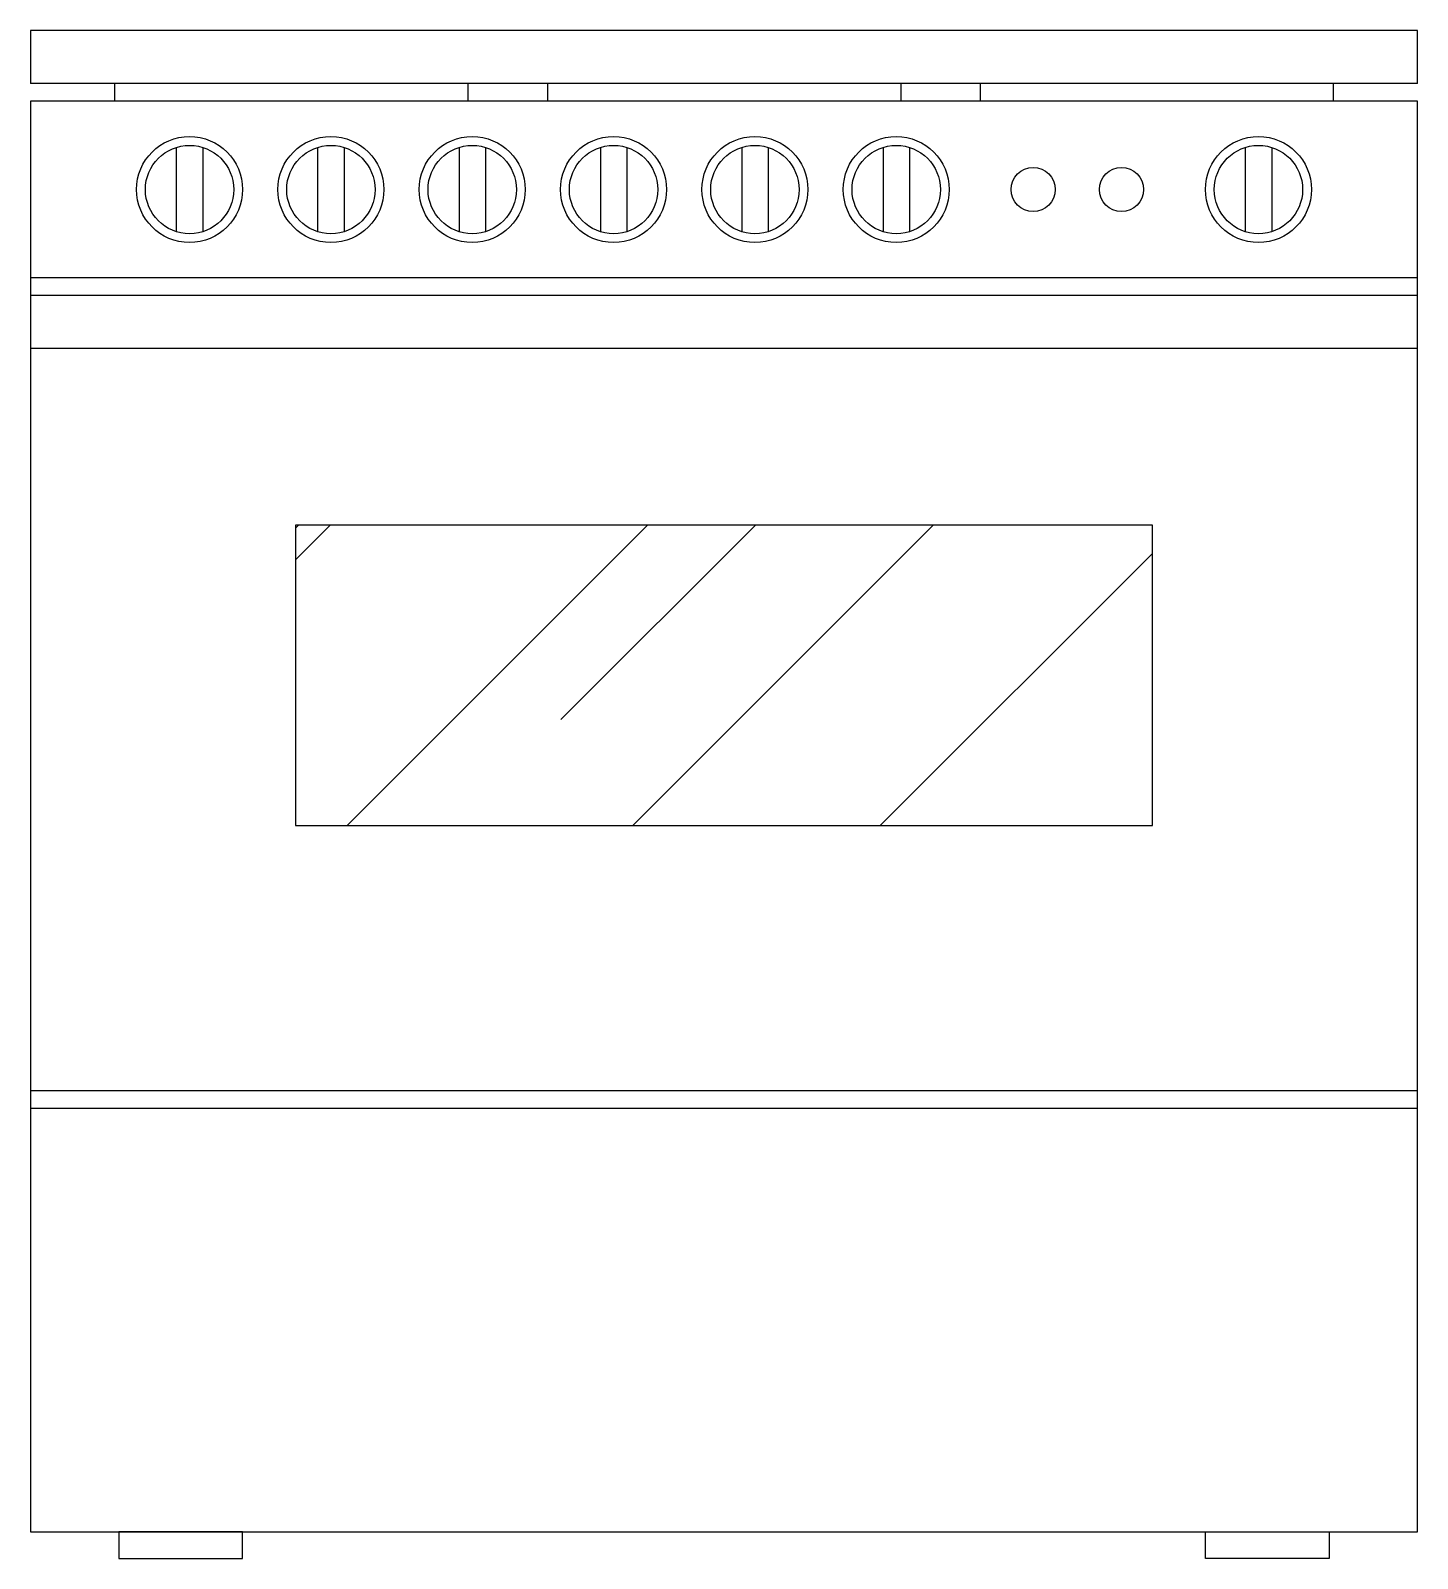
# Model space of a CAD drawing. Header units: millimetres. Extents: x -3017.643 to -3016.858, y 2887.878 to 2888.743.
import ezdxf

# ---------------------------------------------------------------- set-up
doc = ezdxf.new("R2010")
doc.units = ezdxf.units.MM
doc.header["$LTSCALE"] = 10
doc.layers.add('cozinha_fogões', color=2, linetype='Continuous')

msp = doc.modelspace()

# ---------------------------------------------------------------- hatches: boundary and pattern name
at = {"layer": 'cozinha_fogões'}
h = msp.add_hatch(dxfattribs=at)
h.set_pattern_fill('AR-RROOF', color=1, scale=0.01, angle=45, style=0)
h.set_pattern_definition([(45, (-3014.11354, 2884.29676), (0.215526, 0.574736), [3.81, -0.508, 1.27, -0.254]), (45, (-3013.96447, 2884.62544), (-0.41848, 0.05927), [0.762, -0.08382, 1.524, -0.1905]), (45, (-3014.1764, 2884.53923), (0.813611, 1.054282), [2.032, -0.3556, 1.016, -0.254])])
h.paths.add_polyline_path([(-3017.49267, 2888.4627), (-3017.49267, 2888.2927), (-3017.00767, 2888.2927), (-3017.00767, 2888.4627)])

# ---------------------------------------------------------------- linework, layer by layer
for p, q in [((-3017.64267, 2888.7427), (-3017.64267, 2888.7127)), ((-3016.85767, 2888.7427), (-3017.64267, 2888.7427)), ((-3016.85767, 2888.7127), (-3016.85767, 2888.7427)), ((-3016.85767, 2888.7127), (-3017.64267, 2888.7127)), ((-3017.64267, 2888.7027), (-3017.64267, 2887.8927)), ((-3016.85767, 2888.7027), (-3017.64267, 2888.7027)), ((-3016.85767, 2887.8927), (-3016.85767, 2888.7027)), ((-3016.85767, 2888.6027), (-3017.64267, 2888.6027)), ((-3016.85767, 2888.5927), (-3017.64267, 2888.5927)), ((-3016.85767, 2888.5627), (-3017.64267, 2888.5627)), ((-3017.64267, 2888.1427), (-3016.85767, 2888.1427)), ((-3017.64267, 2888.1327), (-3016.85767, 2888.1327)), ((-3017.64267, 2887.8927), (-3016.85767, 2887.8927))]:
    msp.add_line(p, q, dxfattribs=at)
at = {"layer": 'cozinha_fogões', "color": 1}
for p, q in [((-3017.59517, 2888.7127), (-3017.59517, 2888.7027)), ((-3017.39517, 2888.7127), (-3017.39517, 2888.7027)), ((-3017.35017, 2888.7127), (-3017.35017, 2888.7027)), ((-3017.15017, 2888.7127), (-3017.15017, 2888.7027)), ((-3017.10517, 2888.7127), (-3017.10517, 2888.7027)), ((-3016.90517, 2888.7027), (-3016.90517, 2888.7127)), ((-3017.56017, 2888.67655), (-3017.56017, 2888.62885)), ((-3017.54517, 2888.67655), (-3017.54517, 2888.62885)), ((-3017.48017, 2888.67655), (-3017.48017, 2888.62885)), ((-3017.46517, 2888.67655), (-3017.46517, 2888.62885)), ((-3017.40017, 2888.67655), (-3017.40017, 2888.62885)), ((-3017.38517, 2888.67655), (-3017.38517, 2888.62885)), ((-3017.32017, 2888.67655), (-3017.32017, 2888.62885)), ((-3017.30517, 2888.67655), (-3017.30517, 2888.62885)), ((-3017.24017, 2888.67655), (-3017.24017, 2888.62885)), ((-3017.22517, 2888.67655), (-3017.22517, 2888.62885)), ((-3017.16017, 2888.67655), (-3017.16017, 2888.62885)), ((-3017.14517, 2888.67655), (-3017.14517, 2888.62885)), ((-3016.95517, 2888.67655), (-3016.95517, 2888.62885)), ((-3016.94017, 2888.67655), (-3016.94017, 2888.62885)), ((-3017.49267, 2888.4627), (-3017.49267, 2888.2927)), ((-3017.00767, 2888.4627), (-3017.49267, 2888.4627)), ((-3017.00767, 2888.2927), (-3017.00767, 2888.4627)), ((-3017.49267, 2888.2927), (-3017.00767, 2888.2927))]:
    msp.add_line(p, q, dxfattribs=at)
at = {"layer": 'cozinha_fogões'}
for points in [[(-3017.59267, 2887.8777), (-3017.52267, 2887.8777), (-3017.52267, 2887.8927), (-3017.59267, 2887.8927)], [(-3016.90767, 2887.8777), (-3016.97767, 2887.8777), (-3016.97767, 2887.8927), (-3016.90767, 2887.8927)]]:
    msp.add_lwpolyline(points, close=True, dxfattribs=at)
at = {"layer": 'cozinha_fogões', "color": 1}
for centre, radius in [((-3017.55267, 2888.6527), 0.03), ((-3017.55267, 2888.6527), 0.025), ((-3017.47267, 2888.6527), 0.03), ((-3017.47267, 2888.6527), 0.025), ((-3017.39267, 2888.6527), 0.03), ((-3017.39267, 2888.6527), 0.025), ((-3017.31267, 2888.6527), 0.03), ((-3017.31267, 2888.6527), 0.025), ((-3017.23267, 2888.6527), 0.03), ((-3017.23267, 2888.6527), 0.025), ((-3017.15267, 2888.6527), 0.03), ((-3017.15267, 2888.6527), 0.025), ((-3016.94767, 2888.6527), 0.03), ((-3016.94767, 2888.6527), 0.025), ((-3017.07517, 2888.6527), 0.0125), ((-3017.02517, 2888.6527), 0.0125)]:
    msp.add_circle(centre, radius, dxfattribs=at)

doc.saveas('drawing.dxf')
